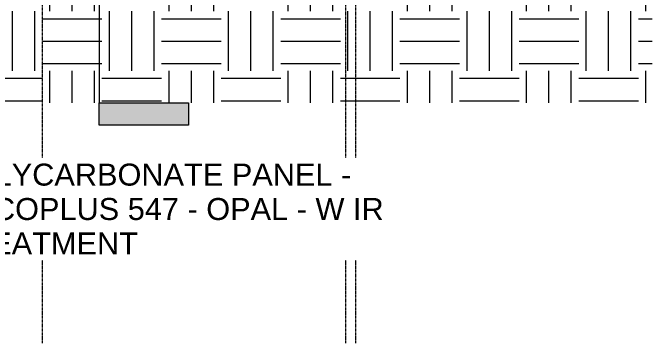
# Model space of a CAD drawing. Header units: inches. Extents: x 20273 to 40520, y -355 to 835.
# Drawn here: x 22519 to 23034, y -273 to -7 of the extents above; entities that cross this region are included whole.
import ezdxf

# ---------------------------------------------------------------- set-up
doc = ezdxf.new("R2010")
doc.units = ezdxf.units.IN
doc.header["$MEASUREMENT"] = 0
doc.linetypes.add('Grid Line 1_2_', pattern=[0.875, 0.5, -0.125, 0.125, -0.125])
for name, color, linetype, lineweight in [('A-ANNO-KEYN', 231, 'Continuous', 9), ('C-TOPO', 7, 'Continuous', 13), ('G-ANNO-SYMB', 111, 'Continuous', 9), ('S-GRID', 1, 'Continuous', 9)]:
    doc.layers.add(name, color=color, linetype=linetype, lineweight=lineweight)
doc.styles.add('Arial_2', font='arial.ttf', dxfattribs={"height": 17.703593})

# ---------------------------------------------------------------- blocks, each defined once
blk = doc.blocks.new('Section - 3_32_ x 3_8_-18514-Elevation - West')
at = {"layer": 'G-ANNO-SYMB'}
blk.add_hatch(color=256, dxfattribs=at).paths.add_polyline_path([(22320.83, -79.66), (22248.83, -79.66), (22248.83, -97.66), (22320.83, -97.66)], flags=0)
for p, q in [((22248.83, -97.66), (22248.83, -79.66)), ((22248.83, -79.66), (22320.83, -79.66)), ((22320.83, -79.66), (22320.83, -97.66)), ((22320.83, -97.66), (22248.83, -97.66))]:
    blk.add_line(p, q, dxfattribs=at)

msp = doc.modelspace()

# ---------------------------------------------------------------- hatches: boundary and pattern name
at = {"layer": 'C-TOPO', "lineweight": 9}
h = msp.add_hatch(dxfattribs=at)
h.set_pattern_fill('FP_9', color=8, style=0, pattern_type=2)
h.set_pattern_definition([(0, (22782.816, 0), (48, 48), [48, -48]), (0, (22782.816, 18), (48, 48), [48, -48]), (0, (22782.816, 36), (48, 48), [48, -48]), (90, (22788.816, 42), (-48, 48), [48, -48]), (90, (22806.816, 42), (-48, 48), [48, -48]), (90, (22824.816, 42), (-48, 48), [48, -48])])
h.paths.add_polyline_path([(22833.08, -79.68), (23034, -79.68), (23034, 0), (20555.04, 0), (20555.04, -79.68), (22724.13, -79.68)], flags=0)

# ---------------------------------------------------------------- linework, layer by layer
at = {"layer": 'G-ANNO-SYMB'}
msp.add_line((22588.63, 545.16), (22588.63, -79.66), dxfattribs=at)
at = {"layer": 'S-GRID', "linetype": 'Grid Line 1_2_'}
for p, q in [((22543.05, -273.16), (22543.05, 738.66)), ((22543.05, -273.16), (22543.05, 738.66)), ((22787.3, -273.16), (22787.3, 738.66)), ((22787.3, -273.16), (22787.3, 738.66)), ((22795.3, -273.16), (22795.3, 738.66)), ((22795.3, -273.16), (22795.3, 738.66))]:
    msp.add_line(p, q, dxfattribs=at)

# ---------------------------------------------------------------- block references
at = {"layer": 'G-ANNO-SYMB'}
msp.add_blockref('Section - 3_32_ x 3_8_-18514-Elevation - West', (339.8, 0), dxfattribs=at)

# ---------------------------------------------------------------- next in the draw order: texts
at = {"layer": 'A-ANNO-KEYN', "insert": (22468.71, -128.6), "char_height": 17.7036, "width": 415.368, "attachment_point": 1, "line_spacing_factor": 0.938532, "style": 'Arial_2', "bg_fill": 3, "box_fill_scale": 1.25, "bg_fill_color": 0, "bg_fill_transparency": 0}
msp.add_mtext('POLYCARBONATE PANEL -\\PARCOPLUS 547 - OPAL - W IR\\PTREATMENT', dxfattribs=at)

doc.saveas('drawing.dxf')
